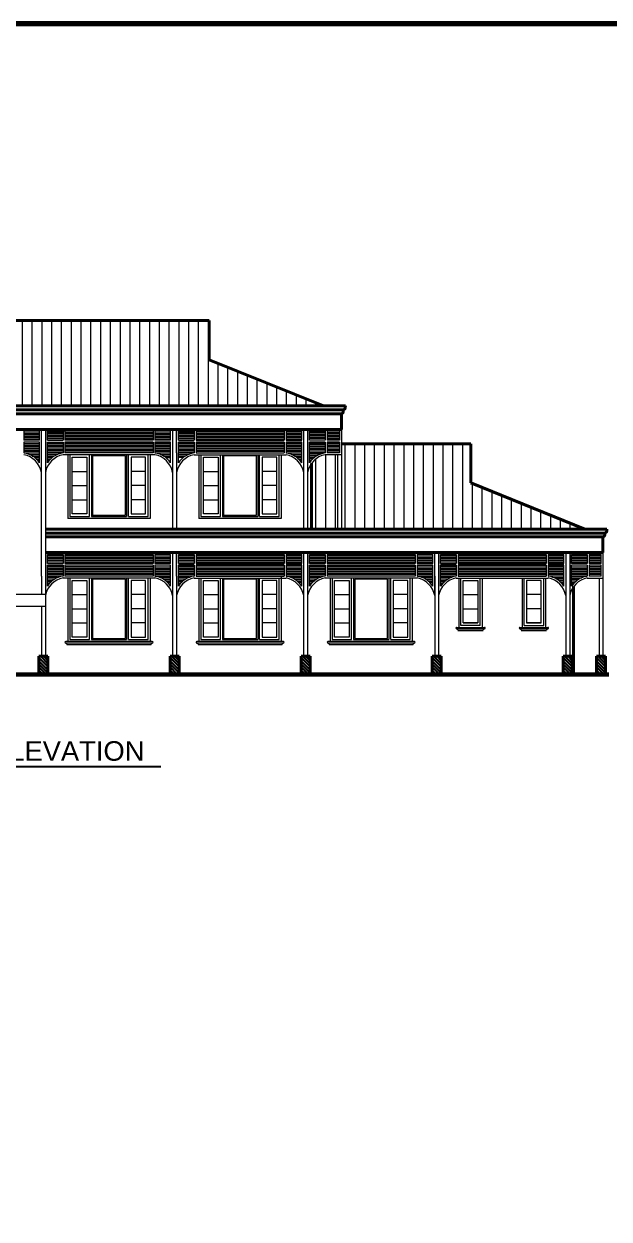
# Model space of a CAD drawing. Header units: inches. Extents: x 1367 to 15762, y 1989 to 8927.
# Drawn here: x 7857.68 to 7872.64, y 2019.75 to 2050.31 of the extents above; entities that cross this region are included whole.
import ezdxf

# ---------------------------------------------------------------- set-up
doc = ezdxf.new("R2010")
doc.units = ezdxf.units.IN
doc.header["$MEASUREMENT"] = 0
for name, color, linetype, lineweight in [('EXIST.', 21, 'Continuous', 20), ('FORM', 2, 'Continuous', 70), ('hatch', 8, 'Continuous', 5), ('proj', 31, 'Continuous', 15), ('text', 6, 'Continuous', 25), ('wall', 1, 'Continuous', 40), ('win', 60, 'Continuous', 9)]:
    doc.layers.add(name, color=color, linetype=linetype, lineweight=lineweight)
doc.styles.get("Standard").update_dxf_attribs({"font": 'arial.ttf', "height": 0.36})

msp = doc.modelspace()

# ---------------------------------------------------------------- hatches: boundary and pattern name
at = {"layer": 'hatch'}
h = msp.add_hatch(dxfattribs=at)
h.set_pattern_fill('ANSI31', color=256, scale=2, angle=45, style=0)
h.set_pattern_definition([(90, (8000.89374, 1923.66628), (-0.25, 6e-17), [])])
h.paths.add_polyline_path([(7865.333, 2040.54), (7862.418, 2041.72), (7862.418, 2042.72), (7850.441, 2042.72), (7850.441, 2041.72), (7847.526, 2040.54)])
h.paths.add_polyline_path([(7843.759, 2039.57), (7843.759, 2038.57), (7840.843, 2037.39), (7847.062, 2037.39), (7847.062, 2039.57)])
h.paths.add_polyline_path([(7872.015, 2037.39), (7869.1, 2038.57), (7869.1, 2039.57), (7865.797, 2039.57), (7865.797, 2039.29), (7865.797, 2037.39)])
h.paths.add_polyline_path([(7865.697, 2039.29), (7865.379, 2039.29, 0.188543), (7865.029, 2039.069), (7865.029, 2037.39), (7865.697, 2037.39)])
h.paths.add_polyline_path([(7847.829, 2039.069, 0.188543), (7847.479, 2039.29), (7847.162, 2039.29), (7847.162, 2037.39), (7847.829, 2037.39)])
at = {"layer": 'proj'}
h = msp.add_hatch(dxfattribs=at)
h.set_pattern_fill('ANSI32', color=256, scale=0.15, style=0)
h.set_pattern_definition([(135, (7835.576606, 1992.325075), (0.039774756, 0.039774756), []), (135, (7835.55009, 1992.325075), (0.039774756, 0.039774756), [])])
h.paths.add_polyline_path([(7858.294, 2033.69), (7858.064, 2033.69), (7858.064, 2034.14), (7858.294, 2034.14)])
h = msp.add_hatch(dxfattribs=at)
h.set_pattern_fill('ANSI32', color=256, scale=0.15, style=0)
h.set_pattern_definition([(135, (7838.926606, 1992.325075), (0.039774756, 0.039774756), []), (135, (7838.90009, 1992.325075), (0.039774756, 0.039774756), [])])
h.paths.add_polyline_path([(7861.644, 2033.69), (7861.414, 2033.69), (7861.414, 2034.14), (7861.644, 2034.14)])
h = msp.add_hatch(dxfattribs=at)
h.set_pattern_fill('ANSI32', color=256, scale=0.15, style=0)
h.set_pattern_definition([(135, (7842.276606, 1992.325075), (0.039774756, 0.039774756), []), (135, (7842.25009, 1992.325075), (0.039774756, 0.039774756), [])])
h.paths.add_polyline_path([(7864.994, 2033.69), (7864.764, 2033.69), (7864.764, 2034.14), (7864.994, 2034.14)])
h = msp.add_hatch(dxfattribs=at)
h.set_pattern_fill('ANSI32', color=256, scale=0.15, style=0)
h.set_pattern_definition([(135, (7845.626606, 1992.325075), (0.039774756, 0.039774756), []), (135, (7845.60009, 1992.325075), (0.039774756, 0.039774756), [])])
h.paths.add_polyline_path([(7868.344, 2033.69), (7868.114, 2033.69), (7868.114, 2034.14), (7868.344, 2034.14)])
h = msp.add_hatch(dxfattribs=at)
h.set_pattern_fill('ANSI32', color=256, scale=0.15, style=0)
h.set_pattern_definition([(135, (7848.976606, 1992.325075), (0.039774756, 0.039774756), []), (135, (7848.95009, 1992.325075), (0.039774756, 0.039774756), [])])
h.paths.add_polyline_path([(7871.694, 2033.69), (7871.464, 2033.69), (7871.464, 2034.14), (7871.694, 2034.14)])
h = msp.add_hatch(dxfattribs=at)
h.set_pattern_fill('ANSI32', color=256, scale=0.15, style=0)
h.set_pattern_definition([(135, (7849.826606, 1992.325075), (0.039774756, 0.039774756), []), (135, (7849.80009, 1992.325075), (0.039774756, 0.039774756), [])])
h.paths.add_polyline_path([(7872.544, 2033.69), (7872.314, 2033.69), (7872.314, 2034.14), (7872.544, 2034.14)])
at = {"layer": 'wall'}
msp.add_hatch(color=256, dxfattribs=at).paths.add_polyline_path([(7856.429, 2033.69), (7872.629, 2033.69), (7872.629, 2033.66), (7856.429, 2033.66)])

# ---------------------------------------------------------------- linework, layer by layer
at = {"layer": 'EXIST.'}
for p, q in [((7857.679, 2039.89), (7857.679, 2039.665)), ((7858.079, 2039.89), (7857.679, 2039.89)), ((7858.079, 2039.665), (7858.079, 2039.89)), ((7858.129, 2036.19), (7858.129, 2039.94)), ((7858.229, 2039.94), (7858.229, 2034.14)), ((7858.279, 2039.665), (7858.279, 2039.89)), ((7858.279, 2039.89), (7858.679, 2039.89)), ((7860.979, 2039.89), (7858.329, 2039.89)), ((7858.679, 2039.89), (7858.679, 2039.665)), ((7858.729, 2039.89), (7858.729, 2039.665)), ((7860.979, 2039.89), (7860.979, 2039.665)), ((7861.429, 2039.89), (7861.029, 2039.89)), ((7861.029, 2039.89), (7861.029, 2039.665)), ((7861.429, 2039.665), (7861.429, 2039.89)), ((7861.479, 2039.94), (7861.479, 2037.39)), ((7861.579, 2039.34), (7861.579, 2039.94)), ((7861.629, 2039.89), (7862.029, 2039.89)), ((7861.629, 2039.665), (7861.629, 2039.89)), ((7862.029, 2039.89), (7862.029, 2039.665)), ((7862.079, 2039.89), (7862.079, 2039.665)), ((7862.079, 2039.89), (7864.329, 2039.89)), ((7864.329, 2039.89), (7864.329, 2039.665)), ((7864.379, 2039.89), (7864.779, 2039.89)), ((7864.379, 2039.89), (7864.379, 2039.665)), ((7864.779, 2039.665), (7864.779, 2039.89)), ((7864.829, 2039.94), (7864.829, 2037.39)), ((7864.929, 2039.94), (7864.929, 2037.39)), ((7865.379, 2039.89), (7864.979, 2039.89)), ((7864.979, 2039.665), (7864.979, 2039.89)), ((7865.379, 2039.89), (7865.379, 2039.665)), ((7865.429, 2039.89), (7865.429, 2039.665)), ((7865.747, 2039.89), (7865.429, 2039.89)), ((7865.747, 2039.89), (7865.747, 2039.665)), ((7865.797, 2039.94), (7865.797, 2037.39)), ((7865.797, 2039.94), (7865.797, 2039.29)), ((7858.079, 2039.665), (7857.679, 2039.665)), ((7857.679, 2039.615), (7857.679, 2039.34)), ((7858.079, 2039.615), (7857.679, 2039.615)), ((7858.079, 2039.085), (7858.079, 2039.615)), ((7858.279, 2039.665), (7858.679, 2039.665)), ((7858.279, 2039.085), (7858.279, 2039.615)), ((7858.279, 2039.615), (7858.679, 2039.615)), ((7858.679, 2039.615), (7858.679, 2039.34)), ((7860.979, 2039.665), (7858.729, 2039.665)), ((7858.729, 2039.615), (7858.729, 2039.34)), ((7860.979, 2039.615), (7858.729, 2039.615)), ((7860.979, 2039.615), (7860.979, 2039.34)), ((7861.429, 2039.665), (7861.029, 2039.665)), ((7861.429, 2039.615), (7861.029, 2039.615)), ((7861.429, 2039.615), (7861.029, 2039.615)), ((7861.029, 2039.615), (7861.029, 2039.34)), ((7861.029, 2039.615), (7861.429, 2039.615)), ((7861.429, 2039.085), (7861.429, 2039.615)), ((7861.629, 2039.665), (7862.029, 2039.665)), ((7862.029, 2039.615), (7861.629, 2039.615)), ((7861.629, 2039.085), (7861.629, 2039.615)), ((7861.629, 2039.615), (7862.029, 2039.615)), ((7861.629, 2039.615), (7862.029, 2039.615)), ((7862.029, 2039.615), (7862.029, 2039.34)), ((7862.079, 2039.665), (7864.329, 2039.665)), ((7864.329, 2039.615), (7862.079, 2039.615)), ((7862.079, 2039.615), (7864.329, 2039.615)), ((7862.079, 2039.615), (7864.329, 2039.615)), ((7862.079, 2039.615), (7862.079, 2039.34)), ((7864.329, 2039.615), (7864.329, 2039.34)), ((7864.379, 2039.665), (7864.779, 2039.665)), ((7864.379, 2039.615), (7864.779, 2039.615)), ((7864.379, 2039.615), (7864.779, 2039.615)), ((7864.379, 2039.615), (7864.379, 2039.34)), ((7864.779, 2039.615), (7864.379, 2039.615)), ((7864.779, 2039.085), (7864.779, 2039.615)), ((7865.379, 2039.665), (7864.979, 2039.665)), ((7865.379, 2039.615), (7864.979, 2039.615)), ((7864.979, 2039.085), (7864.979, 2039.615)), ((7865.379, 2039.615), (7865.379, 2039.34)), ((7865.747, 2039.665), (7865.429, 2039.665)), ((7865.429, 2039.615), (7865.429, 2039.34)), ((7865.747, 2039.615), (7865.429, 2039.615)), ((7865.747, 2039.615), (7865.747, 2039.34)), ((7857.684, 2039.34), (7857.679, 2039.34)), ((7861.029, 2039.29), (7858.679, 2039.29)), ((7860.979, 2039.34), (7858.729, 2039.34)), ((7861.034, 2039.34), (7861.029, 2039.34)), ((7861.579, 2039.34), (7861.579, 2037.39)), ((7862.025, 2039.34), (7862.029, 2039.34)), ((7862.029, 2039.29), (7864.379, 2039.29)), ((7862.079, 2039.34), (7864.329, 2039.34)), ((7864.379, 2039.34), (7864.384, 2039.34)), ((7865.379, 2039.34), (7865.375, 2039.34)), ((7865.797, 2039.29), (7865.379, 2039.29)), ((7865.747, 2039.34), (7865.429, 2039.34)), ((7865.697, 2039.29), (7865.697, 2037.39)), ((7858.279, 2036.74), (7858.679, 2036.74)), ((7858.279, 2036.515), (7858.279, 2036.74)), ((7858.279, 2036.515), (7858.679, 2036.515)), ((7858.679, 2036.74), (7858.679, 2036.515)), ((7858.729, 2036.74), (7858.729, 2036.515)), ((7860.979, 2036.74), (7858.729, 2036.74)), ((7860.979, 2036.515), (7858.729, 2036.515)), ((7860.979, 2036.74), (7860.979, 2036.515)), ((7861.029, 2036.74), (7861.029, 2036.515)), ((7861.429, 2036.74), (7861.029, 2036.74)), ((7861.429, 2036.515), (7861.029, 2036.515)), ((7861.429, 2036.515), (7861.429, 2036.74)), ((7861.479, 2036.79), (7861.479, 2034.14)), ((7861.579, 2036.19), (7861.579, 2036.79)), ((7861.629, 2036.515), (7861.629, 2036.74)), ((7861.629, 2036.74), (7862.029, 2036.74)), ((7861.629, 2036.515), (7862.029, 2036.515)), ((7862.029, 2036.74), (7862.029, 2036.515)), ((7862.079, 2036.74), (7864.329, 2036.74)), ((7862.079, 2036.74), (7862.079, 2036.515)), ((7862.079, 2036.515), (7864.329, 2036.515)), ((7864.329, 2036.74), (7864.329, 2036.515)), ((7864.379, 2036.74), (7864.379, 2036.515)), ((7864.379, 2036.74), (7864.779, 2036.74)), ((7864.379, 2036.515), (7864.779, 2036.515)), ((7864.779, 2036.515), (7864.779, 2036.74)), ((7864.829, 2036.79), (7864.829, 2034.14)), ((7864.929, 2036.79), (7864.929, 2034.14)), ((7865.379, 2036.74), (7864.979, 2036.74)), ((7864.979, 2036.515), (7864.979, 2036.74)), ((7865.379, 2036.515), (7864.979, 2036.515)), ((7865.379, 2036.74), (7865.379, 2036.515)), ((7867.679, 2036.74), (7865.429, 2036.74)), ((7865.429, 2036.74), (7865.429, 2036.515)), ((7867.679, 2036.515), (7865.429, 2036.515)), ((7867.679, 2036.74), (7867.679, 2036.515)), ((7867.729, 2036.74), (7867.729, 2036.515)), ((7868.129, 2036.74), (7867.729, 2036.74)), ((7868.129, 2036.515), (7867.729, 2036.515)), ((7868.129, 2036.515), (7868.129, 2036.74)), ((7868.179, 2035.69), (7868.179, 2036.79)), ((7868.279, 2036.79), (7868.279, 2034.14)), ((7868.329, 2036.515), (7868.329, 2036.74)), ((7868.329, 2036.74), (7868.729, 2036.74)), ((7868.329, 2036.515), (7868.729, 2036.515)), ((7868.729, 2036.74), (7868.729, 2036.515)), ((7868.779, 2036.74), (7871.029, 2036.74)), ((7868.779, 2036.74), (7868.779, 2036.515)), ((7868.779, 2036.515), (7871.029, 2036.515)), ((7871.029, 2036.74), (7871.029, 2036.515)), ((7871.079, 2036.74), (7871.079, 2036.515)), ((7871.079, 2036.74), (7871.479, 2036.74)), ((7871.079, 2036.515), (7871.479, 2036.515)), ((7871.479, 2036.515), (7871.479, 2036.74)), ((7871.529, 2036.79), (7871.529, 2034.14)), ((7871.629, 2036.79), (7871.629, 2034.14)), ((7871.679, 2036.515), (7871.679, 2036.74)), ((7872.079, 2036.74), (7871.679, 2036.74)), ((7872.079, 2036.515), (7871.679, 2036.515)), ((7872.079, 2036.74), (7872.079, 2036.515)), ((7872.429, 2036.74), (7872.129, 2036.74)), ((7872.129, 2036.74), (7872.129, 2036.515)), ((7872.429, 2036.515), (7872.129, 2036.515)), ((7872.429, 2036.515), (7872.429, 2036.74)), ((7872.479, 2036.79), (7872.479, 2034.14)), ((7858.129, 2036.19), (7858.129, 2035.715)), ((7858.279, 2036.465), (7858.679, 2036.465)), ((7858.279, 2035.935), (7858.279, 2036.465)), ((7858.679, 2036.465), (7858.679, 2036.19)), ((7858.729, 2036.465), (7858.729, 2036.19)), ((7860.979, 2036.465), (7858.729, 2036.465)), ((7860.979, 2036.19), (7858.729, 2036.19)), ((7860.979, 2036.465), (7860.979, 2036.19)), ((7861.029, 2036.465), (7861.029, 2036.19)), ((7861.429, 2036.465), (7861.029, 2036.465)), ((7861.034, 2036.19), (7861.029, 2036.19)), ((7861.429, 2035.935), (7861.429, 2036.465)), ((7861.579, 2036.19), (7861.579, 2034.14)), ((7861.629, 2036.465), (7862.029, 2036.465)), ((7861.629, 2036.465), (7862.029, 2036.465)), ((7861.629, 2035.935), (7861.629, 2036.465)), ((7862.029, 2036.465), (7861.629, 2036.465)), ((7862.025, 2036.19), (7862.029, 2036.19)), ((7862.029, 2036.465), (7862.029, 2036.19)), ((7862.079, 2036.465), (7862.079, 2036.19)), ((7862.079, 2036.465), (7864.329, 2036.465)), ((7862.079, 2036.465), (7864.329, 2036.465)), ((7864.329, 2036.465), (7862.079, 2036.465)), ((7862.079, 2036.19), (7864.329, 2036.19)), ((7864.329, 2036.465), (7864.329, 2036.19)), ((7864.779, 2036.465), (7864.379, 2036.465)), ((7864.379, 2036.465), (7864.379, 2036.19)), ((7864.379, 2036.465), (7864.779, 2036.465)), ((7864.379, 2036.465), (7864.779, 2036.465)), ((7864.379, 2036.19), (7864.384, 2036.19)), ((7864.779, 2035.935), (7864.779, 2036.465)), ((7865.379, 2036.465), (7864.979, 2036.465)), ((7865.379, 2036.465), (7864.979, 2036.465)), ((7864.979, 2036.465), (7865.379, 2036.465)), ((7864.979, 2035.935), (7864.979, 2036.465)), ((7865.379, 2036.19), (7865.375, 2036.19)), ((7865.379, 2036.465), (7865.379, 2036.19)), ((7865.429, 2036.465), (7867.679, 2036.465)), ((7865.429, 2036.465), (7865.429, 2036.19)), ((7867.679, 2036.465), (7865.429, 2036.465)), ((7867.679, 2036.465), (7865.429, 2036.465)), ((7867.679, 2036.19), (7865.429, 2036.19)), ((7867.679, 2036.465), (7867.679, 2036.19)), ((7867.729, 2036.465), (7868.129, 2036.465)), ((7867.729, 2036.465), (7867.729, 2036.19)), ((7868.129, 2036.465), (7867.729, 2036.465)), ((7868.129, 2036.465), (7867.729, 2036.465)), ((7868.129, 2035.935), (7868.129, 2036.465)), ((7868.179, 2036.19), (7868.179, 2034.14)), ((7868.329, 2036.465), (7868.729, 2036.465)), ((7868.329, 2036.465), (7868.729, 2036.465)), ((7868.329, 2035.935), (7868.329, 2036.465)), ((7868.729, 2036.465), (7868.329, 2036.465)), ((7868.725, 2036.19), (7868.729, 2036.19)), ((7868.729, 2036.465), (7868.729, 2036.19)), ((7868.779, 2036.465), (7868.779, 2036.19)), ((7868.779, 2036.465), (7871.029, 2036.465)), ((7868.779, 2036.465), (7871.029, 2036.465)), ((7871.029, 2036.465), (7868.779, 2036.465)), ((7868.779, 2036.19), (7871.029, 2036.19)), ((7871.029, 2036.465), (7871.029, 2036.19)), ((7871.479, 2036.465), (7871.079, 2036.465)), ((7871.079, 2036.465), (7871.079, 2036.19)), ((7871.079, 2036.465), (7871.479, 2036.465)), ((7871.079, 2036.465), (7871.479, 2036.465)), ((7871.079, 2036.19), (7871.084, 2036.19)), ((7871.479, 2035.935), (7871.479, 2036.465)), ((7871.679, 2035.935), (7871.679, 2036.465)), ((7872.079, 2036.465), (7871.679, 2036.465)), ((7872.079, 2036.19), (7872.075, 2036.19)), ((7872.079, 2036.465), (7872.079, 2036.19)), ((7872.429, 2036.465), (7872.129, 2036.465)), ((7872.129, 2036.465), (7872.129, 2036.19)), ((7872.429, 2036.19), (7872.129, 2036.19)), ((7872.429, 2036.19), (7872.429, 2036.465)), ((7861.029, 2036.14), (7858.679, 2036.14)), ((7862.029, 2036.14), (7864.379, 2036.14)), ((7867.729, 2036.14), (7865.379, 2036.14)), ((7868.729, 2036.14), (7871.079, 2036.14)), ((7872.079, 2036.14), (7872.479, 2036.14)), ((7872.379, 2036.14), (7872.379, 2034.14)), ((7858.229, 2035.715), (7854.629, 2035.715)), ((7858.229, 2035.415), (7854.629, 2035.415)), ((7858.129, 2035.415), (7858.129, 2034.14)), ((7868.738, 2034.877), (7869.451, 2034.877)), ((7868.738, 2034.84), (7869.451, 2034.84)), ((7868.769, 2034.802), (7869.419, 2034.802)), ((7870.358, 2034.877), (7871.071, 2034.877)), ((7870.358, 2034.84), (7871.071, 2034.84)), ((7870.389, 2034.802), (7871.039, 2034.802)), ((7860.961, 2034.515), (7858.748, 2034.515)), ((7860.961, 2034.478), (7858.748, 2034.478)), ((7858.779, 2034.44), (7860.929, 2034.44)), ((7864.311, 2034.515), (7862.098, 2034.515)), ((7864.311, 2034.478), (7862.098, 2034.478)), ((7862.129, 2034.44), (7864.279, 2034.44)), ((7867.661, 2034.515), (7865.448, 2034.515)), ((7867.661, 2034.478), (7865.448, 2034.478)), ((7865.479, 2034.44), (7867.629, 2034.44))]:
    msp.add_line(p, q, dxfattribs=at)
for centre, radius, start, end in [((7857.571, 2038.732), 0.569, 10.985, 79.015), ((7857.571, 2038.732), 0.619, 34.759, 79.4694), ((7858.788, 2038.732), 0.569, 100.985, 169.015), ((7858.788, 2038.732), 0.619, 100.5306, 145.241), ((7860.921, 2038.732), 0.569, 10.985, 79.015), ((7860.921, 2038.732), 0.619, 34.759, 79.4694), ((7862.138, 2038.732), 0.569, 100.985, 169.015), ((7862.138, 2038.732), 0.619, 100.5306, 145.241), ((7864.271, 2038.732), 0.569, 10.985, 79.015), ((7864.271, 2038.732), 0.619, 34.759, 79.4694), ((7865.488, 2038.732), 0.569, 100.985, 169.015), ((7865.488, 2038.732), 0.619, 100.5306, 145.241), ((7858.788, 2035.582), 0.619, 100.5306, 145.241), ((7860.921, 2035.582), 0.619, 34.759, 79.4694), ((7862.138, 2035.582), 0.619, 100.5306, 145.241), ((7864.271, 2035.582), 0.619, 34.759, 79.4694), ((7865.488, 2035.582), 0.619, 100.5306, 145.241), ((7867.621, 2035.582), 0.619, 34.759, 79.4694), ((7868.838, 2035.582), 0.619, 100.5306, 145.241), ((7870.971, 2035.582), 0.619, 34.759, 79.4694), ((7872.188, 2035.582), 0.619, 100.5306, 145.241), ((7858.788, 2035.582), 0.569, 100.985, 169.015), ((7860.921, 2035.582), 0.569, 10.985, 79.015), ((7862.138, 2035.582), 0.569, 100.985, 169.015), ((7864.271, 2035.582), 0.569, 10.985, 79.015), ((7865.488, 2035.582), 0.569, 100.985, 169.015), ((7867.621, 2035.582), 0.569, 10.985, 79.015), ((7868.838, 2035.582), 0.569, 100.985, 169.015), ((7870.971, 2035.582), 0.569, 10.985, 79.015), ((7872.188, 2035.582), 0.569, 100.985, 169.015), ((7868.738, 2034.859), 0.0188, 90, 270), ((7868.732, 2034.803), 0.0373, 358.9907, 80.6204), ((7869.457, 2034.803), 0.0373, 99.3796, 181.0093), ((7869.451, 2034.859), 0.0188, 270, 90), ((7870.358, 2034.859), 0.0188, 90, 270), ((7870.352, 2034.803), 0.0373, 358.9907, 80.6204), ((7871.077, 2034.803), 0.0373, 99.3796, 181.0093), ((7871.071, 2034.859), 0.0188, 270, 90), ((7858.748, 2034.496), 0.0188, 90, 270), ((7858.742, 2034.441), 0.0373, 358.9907, 80.6204), ((7860.967, 2034.441), 0.0373, 99.3796, 181.0093), ((7860.961, 2034.496), 0.0188, 270, 90), ((7862.098, 2034.496), 0.0188, 90, 270), ((7862.092, 2034.441), 0.0373, 358.9907, 80.6204), ((7864.317, 2034.441), 0.0373, 99.3796, 181.0093), ((7864.311, 2034.496), 0.0188, 270, 90), ((7865.448, 2034.496), 0.0188, 90, 270), ((7865.442, 2034.441), 0.0373, 358.9907, 80.6204), ((7867.667, 2034.441), 0.0373, 99.3796, 181.0093), ((7867.661, 2034.496), 0.0188, 270, 90)]:
    msp.add_arc(centre, radius, start, end, dxfattribs=at)
at = {"layer": 'FORM'}
msp.add_lwpolyline([(7797.224, 2050.306), (7797.224, 1988.685), (7890.768, 1988.685), (7890.768, 2050.306)], close=True, dxfattribs=at)
at = {"layer": 'hatch'}
for p, q in [((7857.679, 2039.853), (7858.079, 2039.853)), ((7858.679, 2039.853), (7858.279, 2039.853)), ((7860.979, 2039.853), (7858.729, 2039.853)), ((7861.029, 2039.853), (7861.429, 2039.853)), ((7862.029, 2039.853), (7861.629, 2039.853)), ((7862.079, 2039.853), (7864.329, 2039.853)), ((7864.379, 2039.853), (7864.779, 2039.853)), ((7865.379, 2039.857), (7864.979, 2039.857)), ((7865.747, 2039.853), (7865.429, 2039.853)), ((7857.679, 2039.815), (7858.079, 2039.815)), ((7857.679, 2039.776), (7858.079, 2039.776)), ((7857.679, 2039.737), (7858.079, 2039.737)), ((7857.679, 2039.699), (7858.079, 2039.699)), ((7857.679, 2039.576), (7858.079, 2039.576)), ((7858.679, 2039.815), (7858.279, 2039.815)), ((7858.679, 2039.776), (7858.279, 2039.776)), ((7858.679, 2039.737), (7858.279, 2039.737)), ((7858.679, 2039.699), (7858.279, 2039.699)), ((7858.679, 2039.576), (7858.279, 2039.576)), ((7860.979, 2039.815), (7858.729, 2039.815)), ((7860.979, 2039.776), (7858.729, 2039.776)), ((7860.979, 2039.737), (7858.729, 2039.737)), ((7860.979, 2039.699), (7858.729, 2039.699)), ((7860.979, 2039.576), (7858.729, 2039.576)), ((7861.029, 2039.815), (7861.429, 2039.815)), ((7861.029, 2039.776), (7861.429, 2039.776)), ((7861.029, 2039.737), (7861.429, 2039.737)), ((7861.029, 2039.699), (7861.429, 2039.699)), ((7861.029, 2039.576), (7861.429, 2039.576)), ((7862.029, 2039.815), (7861.629, 2039.815)), ((7862.029, 2039.776), (7861.629, 2039.776)), ((7862.029, 2039.737), (7861.629, 2039.737)), ((7862.029, 2039.699), (7861.629, 2039.699)), ((7862.029, 2039.576), (7861.629, 2039.576)), ((7862.079, 2039.815), (7864.329, 2039.815)), ((7862.079, 2039.776), (7864.329, 2039.776)), ((7862.079, 2039.737), (7864.329, 2039.737)), ((7862.079, 2039.699), (7864.329, 2039.699)), ((7862.079, 2039.576), (7864.329, 2039.576)), ((7864.379, 2039.815), (7864.779, 2039.815)), ((7864.379, 2039.776), (7864.779, 2039.776)), ((7864.379, 2039.737), (7864.779, 2039.737)), ((7864.379, 2039.699), (7864.779, 2039.699)), ((7864.379, 2039.576), (7864.779, 2039.576)), ((7865.379, 2039.819), (7864.979, 2039.819)), ((7865.379, 2039.78), (7864.979, 2039.78)), ((7865.379, 2039.741), (7864.979, 2039.741)), ((7865.379, 2039.703), (7864.979, 2039.703)), ((7865.379, 2039.58), (7864.979, 2039.58)), ((7865.379, 2039.541), (7864.979, 2039.541)), ((7865.747, 2039.815), (7865.429, 2039.815)), ((7865.747, 2039.776), (7865.429, 2039.776)), ((7865.747, 2039.737), (7865.429, 2039.737)), ((7865.747, 2039.699), (7865.429, 2039.699)), ((7865.747, 2039.576), (7865.429, 2039.576)), ((7857.679, 2039.537), (7858.079, 2039.537)), ((7857.679, 2039.498), (7858.079, 2039.498)), ((7857.679, 2039.458), (7858.079, 2039.458)), ((7857.679, 2039.418), (7858.079, 2039.418)), ((7857.679, 2039.379), (7858.079, 2039.379)), ((7857.686, 2039.34), (7858.079, 2039.34)), ((7857.816, 2039.3), (7858.079, 2039.3)), ((7857.894, 2039.259), (7858.079, 2039.259)), ((7858.679, 2039.537), (7858.279, 2039.537)), ((7858.679, 2039.498), (7858.279, 2039.498)), ((7858.679, 2039.458), (7858.279, 2039.458)), ((7858.679, 2039.418), (7858.279, 2039.418)), ((7858.679, 2039.379), (7858.279, 2039.379)), ((7858.673, 2039.34), (7858.279, 2039.34)), ((7858.542, 2039.3), (7858.279, 2039.3)), ((7858.464, 2039.259), (7858.279, 2039.259)), ((7860.979, 2039.537), (7858.729, 2039.537)), ((7860.979, 2039.498), (7858.729, 2039.498)), ((7860.979, 2039.458), (7858.729, 2039.458)), ((7860.979, 2039.418), (7858.729, 2039.418)), ((7860.979, 2039.379), (7858.729, 2039.379)), ((7861.029, 2039.537), (7861.429, 2039.537)), ((7861.029, 2039.498), (7861.429, 2039.498)), ((7861.029, 2039.458), (7861.429, 2039.458)), ((7861.029, 2039.418), (7861.429, 2039.418)), ((7861.029, 2039.379), (7861.429, 2039.379)), ((7861.029, 2039.34), (7861.429, 2039.34)), ((7861.166, 2039.3), (7861.429, 2039.3)), ((7861.244, 2039.259), (7861.429, 2039.259)), ((7862.029, 2039.537), (7861.629, 2039.537)), ((7862.029, 2039.498), (7861.629, 2039.498)), ((7862.029, 2039.458), (7861.629, 2039.458)), ((7862.029, 2039.418), (7861.629, 2039.418)), ((7862.029, 2039.379), (7861.629, 2039.379)), ((7862.023, 2039.34), (7861.629, 2039.34)), ((7861.892, 2039.3), (7861.629, 2039.3)), ((7861.814, 2039.259), (7861.629, 2039.259)), ((7862.079, 2039.537), (7864.329, 2039.537)), ((7862.079, 2039.498), (7864.329, 2039.498)), ((7862.079, 2039.458), (7864.329, 2039.458)), ((7862.079, 2039.418), (7864.329, 2039.418)), ((7862.079, 2039.379), (7864.329, 2039.379)), ((7864.379, 2039.537), (7864.779, 2039.537)), ((7864.379, 2039.498), (7864.779, 2039.498)), ((7864.379, 2039.458), (7864.779, 2039.458)), ((7864.379, 2039.418), (7864.779, 2039.418)), ((7864.379, 2039.379), (7864.779, 2039.379)), ((7864.386, 2039.34), (7864.779, 2039.34)), ((7864.516, 2039.3), (7864.779, 2039.3)), ((7864.594, 2039.259), (7864.779, 2039.259)), ((7865.379, 2039.502), (7864.979, 2039.502)), ((7865.379, 2039.462), (7864.979, 2039.462)), ((7865.379, 2039.422), (7864.979, 2039.422)), ((7865.379, 2039.383), (7864.979, 2039.383)), ((7865.379, 2039.344), (7864.979, 2039.344)), ((7865.252, 2039.304), (7864.979, 2039.304)), ((7865.171, 2039.263), (7864.979, 2039.263)), ((7865.747, 2039.537), (7865.429, 2039.537)), ((7865.747, 2039.498), (7865.429, 2039.498)), ((7865.747, 2039.458), (7865.429, 2039.458)), ((7865.747, 2039.418), (7865.429, 2039.418)), ((7865.747, 2039.379), (7865.429, 2039.379)), ((7857.951, 2039.22), (7858.079, 2039.22)), ((7857.996, 2039.181), (7858.079, 2039.181)), ((7858.034, 2039.142), (7858.079, 2039.142)), ((7858.408, 2039.22), (7858.279, 2039.22)), ((7858.363, 2039.181), (7858.279, 2039.181)), ((7858.325, 2039.142), (7858.279, 2039.142)), ((7861.301, 2039.22), (7861.429, 2039.22)), ((7861.758, 2039.22), (7861.629, 2039.22)), ((7864.651, 2039.22), (7864.779, 2039.22)), ((7864.696, 2039.181), (7864.779, 2039.181)), ((7864.734, 2039.142), (7864.779, 2039.142)), ((7865.113, 2039.224), (7864.979, 2039.224)), ((7865.067, 2039.185), (7864.979, 2039.185)), ((7865.029, 2039.146), (7864.979, 2039.146)), ((7858.917, 2038.865), (7859.291, 2038.865)), ((7860.791, 2038.865), (7860.417, 2038.865)), ((7862.267, 2038.865), (7862.641, 2038.865)), ((7864.141, 2038.865), (7863.767, 2038.865)), ((7858.917, 2038.503), (7859.291, 2038.503)), ((7860.791, 2038.503), (7860.417, 2038.503)), ((7862.267, 2038.503), (7862.641, 2038.503)), ((7864.141, 2038.503), (7863.767, 2038.503)), ((7858.917, 2038.14), (7859.291, 2038.14)), ((7860.791, 2038.14), (7860.417, 2038.14)), ((7862.267, 2038.14), (7862.641, 2038.14)), ((7864.141, 2038.14), (7863.767, 2038.14)), ((7858.679, 2036.703), (7858.279, 2036.703)), ((7858.679, 2036.665), (7858.279, 2036.665)), ((7858.679, 2036.626), (7858.279, 2036.626)), ((7858.679, 2036.587), (7858.279, 2036.587)), ((7858.679, 2036.549), (7858.279, 2036.549)), ((7860.979, 2036.703), (7858.729, 2036.703)), ((7860.979, 2036.665), (7858.729, 2036.665)), ((7860.979, 2036.626), (7858.729, 2036.626)), ((7860.979, 2036.587), (7858.729, 2036.587)), ((7860.979, 2036.549), (7858.729, 2036.549)), ((7861.029, 2036.703), (7861.429, 2036.703)), ((7861.029, 2036.665), (7861.429, 2036.665)), ((7861.029, 2036.626), (7861.429, 2036.626)), ((7861.029, 2036.587), (7861.429, 2036.587)), ((7861.029, 2036.549), (7861.429, 2036.549)), ((7862.029, 2036.703), (7861.629, 2036.703)), ((7862.029, 2036.665), (7861.629, 2036.665)), ((7862.029, 2036.626), (7861.629, 2036.626)), ((7862.029, 2036.587), (7861.629, 2036.587)), ((7862.029, 2036.549), (7861.629, 2036.549)), ((7862.079, 2036.703), (7864.329, 2036.703)), ((7862.079, 2036.665), (7864.329, 2036.665)), ((7862.079, 2036.626), (7864.329, 2036.626)), ((7862.079, 2036.587), (7864.329, 2036.587)), ((7862.079, 2036.549), (7864.329, 2036.549)), ((7864.379, 2036.703), (7864.779, 2036.703)), ((7864.379, 2036.665), (7864.779, 2036.665)), ((7864.379, 2036.626), (7864.779, 2036.626)), ((7864.379, 2036.587), (7864.779, 2036.587)), ((7864.379, 2036.549), (7864.779, 2036.549)), ((7865.379, 2036.703), (7864.979, 2036.703)), ((7865.379, 2036.665), (7864.979, 2036.665)), ((7865.379, 2036.626), (7864.979, 2036.626)), ((7865.379, 2036.587), (7864.979, 2036.587)), ((7865.379, 2036.549), (7864.979, 2036.549)), ((7867.679, 2036.703), (7865.429, 2036.703)), ((7867.679, 2036.665), (7865.429, 2036.665)), ((7867.679, 2036.626), (7865.429, 2036.626)), ((7867.679, 2036.587), (7865.429, 2036.587)), ((7867.679, 2036.549), (7865.429, 2036.549)), ((7867.729, 2036.703), (7868.129, 2036.703)), ((7867.729, 2036.665), (7868.129, 2036.665)), ((7867.729, 2036.626), (7868.129, 2036.626)), ((7867.729, 2036.587), (7868.129, 2036.587)), ((7867.729, 2036.549), (7868.129, 2036.549)), ((7868.729, 2036.703), (7868.329, 2036.703)), ((7868.729, 2036.665), (7868.329, 2036.665)), ((7868.729, 2036.626), (7868.329, 2036.626)), ((7868.729, 2036.587), (7868.329, 2036.587)), ((7868.729, 2036.549), (7868.329, 2036.549)), ((7868.779, 2036.703), (7871.029, 2036.703)), ((7868.779, 2036.665), (7871.029, 2036.665)), ((7868.779, 2036.626), (7871.029, 2036.626)), ((7868.779, 2036.587), (7871.029, 2036.587)), ((7868.779, 2036.549), (7871.029, 2036.549)), ((7871.079, 2036.703), (7871.479, 2036.703)), ((7871.079, 2036.665), (7871.479, 2036.665)), ((7871.079, 2036.626), (7871.479, 2036.626)), ((7871.079, 2036.587), (7871.479, 2036.587)), ((7871.079, 2036.549), (7871.479, 2036.549)), ((7872.079, 2036.703), (7871.679, 2036.703)), ((7872.079, 2036.665), (7871.679, 2036.665)), ((7872.079, 2036.626), (7871.679, 2036.626)), ((7872.079, 2036.587), (7871.679, 2036.587)), ((7872.079, 2036.549), (7871.679, 2036.549)), ((7872.429, 2036.703), (7872.129, 2036.703)), ((7872.429, 2036.665), (7872.129, 2036.665)), ((7872.429, 2036.626), (7872.129, 2036.626)), ((7872.429, 2036.587), (7872.129, 2036.587)), ((7872.429, 2036.549), (7872.129, 2036.549)), ((7858.679, 2036.426), (7858.279, 2036.426)), ((7858.679, 2036.387), (7858.279, 2036.387)), ((7858.679, 2036.348), (7858.279, 2036.348)), ((7858.679, 2036.308), (7858.279, 2036.308)), ((7858.679, 2036.268), (7858.279, 2036.268)), ((7858.679, 2036.229), (7858.279, 2036.229)), ((7858.679, 2036.19), (7858.279, 2036.19)), ((7860.979, 2036.426), (7858.729, 2036.426)), ((7860.979, 2036.387), (7858.729, 2036.387)), ((7860.979, 2036.348), (7858.729, 2036.348)), ((7860.979, 2036.308), (7858.729, 2036.308)), ((7860.979, 2036.268), (7858.729, 2036.268)), ((7860.979, 2036.229), (7858.729, 2036.229)), ((7861.029, 2036.426), (7861.429, 2036.426)), ((7861.029, 2036.387), (7861.429, 2036.387)), ((7861.029, 2036.348), (7861.429, 2036.348)), ((7861.029, 2036.308), (7861.429, 2036.308)), ((7861.029, 2036.268), (7861.429, 2036.268)), ((7861.029, 2036.229), (7861.429, 2036.229)), ((7861.029, 2036.19), (7861.429, 2036.19)), ((7862.029, 2036.426), (7861.629, 2036.426)), ((7862.029, 2036.387), (7861.629, 2036.387)), ((7862.029, 2036.348), (7861.629, 2036.348)), ((7862.029, 2036.308), (7861.629, 2036.308)), ((7862.029, 2036.268), (7861.629, 2036.268)), ((7862.029, 2036.229), (7861.629, 2036.229)), ((7862.023, 2036.19), (7861.629, 2036.19)), ((7862.079, 2036.426), (7864.329, 2036.426)), ((7862.079, 2036.387), (7864.329, 2036.387)), ((7862.079, 2036.348), (7864.329, 2036.348)), ((7862.079, 2036.308), (7864.329, 2036.308)), ((7862.079, 2036.268), (7864.329, 2036.268)), ((7862.079, 2036.229), (7864.329, 2036.229)), ((7864.379, 2036.426), (7864.779, 2036.426)), ((7864.379, 2036.387), (7864.779, 2036.387)), ((7864.379, 2036.348), (7864.779, 2036.348)), ((7864.379, 2036.308), (7864.779, 2036.308)), ((7864.379, 2036.268), (7864.779, 2036.268)), ((7864.379, 2036.229), (7864.779, 2036.229)), ((7864.386, 2036.19), (7864.779, 2036.19)), ((7865.379, 2036.426), (7864.979, 2036.426)), ((7865.379, 2036.387), (7864.979, 2036.387)), ((7865.379, 2036.348), (7864.979, 2036.348)), ((7865.379, 2036.308), (7864.979, 2036.308)), ((7865.379, 2036.268), (7864.979, 2036.268)), ((7865.379, 2036.229), (7864.979, 2036.229)), ((7865.373, 2036.19), (7864.979, 2036.19)), ((7867.679, 2036.426), (7865.429, 2036.426)), ((7867.679, 2036.387), (7865.429, 2036.387)), ((7867.679, 2036.348), (7865.429, 2036.348)), ((7867.679, 2036.308), (7865.429, 2036.308)), ((7867.679, 2036.268), (7865.429, 2036.268)), ((7867.679, 2036.229), (7865.429, 2036.229)), ((7867.729, 2036.426), (7868.129, 2036.426)), ((7867.729, 2036.387), (7868.129, 2036.387)), ((7867.729, 2036.348), (7868.129, 2036.348)), ((7867.729, 2036.308), (7868.129, 2036.308)), ((7867.729, 2036.268), (7868.129, 2036.268)), ((7867.729, 2036.229), (7868.129, 2036.229)), ((7867.736, 2036.19), (7868.129, 2036.19)), ((7868.729, 2036.426), (7868.329, 2036.426)), ((7868.729, 2036.387), (7868.329, 2036.387)), ((7868.729, 2036.348), (7868.329, 2036.348)), ((7868.729, 2036.308), (7868.329, 2036.308)), ((7868.729, 2036.268), (7868.329, 2036.268)), ((7868.729, 2036.229), (7868.329, 2036.229)), ((7868.723, 2036.19), (7868.329, 2036.19)), ((7868.779, 2036.426), (7871.029, 2036.426)), ((7868.779, 2036.387), (7871.029, 2036.387)), ((7868.779, 2036.348), (7871.029, 2036.348)), ((7868.779, 2036.308), (7871.029, 2036.308)), ((7868.779, 2036.268), (7871.029, 2036.268)), ((7868.779, 2036.229), (7871.029, 2036.229)), ((7871.479, 2036.426), (7871.079, 2036.426)), ((7871.479, 2036.387), (7871.079, 2036.387)), ((7871.479, 2036.348), (7871.079, 2036.348)), ((7871.479, 2036.308), (7871.079, 2036.308)), ((7871.479, 2036.268), (7871.079, 2036.268)), ((7871.479, 2036.229), (7871.079, 2036.229)), ((7871.479, 2036.189), (7871.091, 2036.189)), ((7871.679, 2036.426), (7872.079, 2036.426)), ((7871.679, 2036.387), (7872.079, 2036.387)), ((7871.679, 2036.348), (7872.079, 2036.348)), ((7871.679, 2036.308), (7872.079, 2036.308)), ((7871.679, 2036.268), (7872.079, 2036.268)), ((7871.679, 2036.229), (7872.079, 2036.229)), ((7871.679, 2036.189), (7872.068, 2036.189)), ((7872.429, 2036.426), (7872.129, 2036.426)), ((7872.429, 2036.387), (7872.129, 2036.387)), ((7872.429, 2036.348), (7872.129, 2036.348)), ((7872.429, 2036.308), (7872.129, 2036.308)), ((7872.429, 2036.268), (7872.129, 2036.268)), ((7872.429, 2036.229), (7872.129, 2036.229)), ((7858.542, 2036.15), (7858.279, 2036.15)), ((7858.464, 2036.109), (7858.279, 2036.109)), ((7858.408, 2036.07), (7858.279, 2036.07)), ((7858.363, 2036.031), (7858.279, 2036.031)), ((7858.325, 2035.992), (7858.279, 2035.992)), ((7861.166, 2036.15), (7861.429, 2036.15)), ((7861.244, 2036.109), (7861.429, 2036.109)), ((7861.301, 2036.07), (7861.429, 2036.07)), ((7861.346, 2036.031), (7861.429, 2036.031)), ((7861.384, 2035.992), (7861.429, 2035.992)), ((7861.892, 2036.15), (7861.629, 2036.15)), ((7861.814, 2036.109), (7861.629, 2036.109)), ((7861.758, 2036.07), (7861.629, 2036.07)), ((7861.713, 2036.031), (7861.629, 2036.031)), ((7861.675, 2035.992), (7861.629, 2035.992)), ((7864.516, 2036.15), (7864.779, 2036.15)), ((7864.594, 2036.109), (7864.779, 2036.109)), ((7864.651, 2036.07), (7864.779, 2036.07)), ((7864.696, 2036.031), (7864.779, 2036.031)), ((7864.734, 2035.992), (7864.779, 2035.992)), ((7865.242, 2036.15), (7864.979, 2036.15)), ((7865.164, 2036.109), (7864.979, 2036.109)), ((7865.108, 2036.07), (7864.979, 2036.07)), ((7865.063, 2036.031), (7864.979, 2036.031)), ((7865.025, 2035.992), (7864.979, 2035.992)), ((7867.866, 2036.15), (7868.129, 2036.15)), ((7867.944, 2036.109), (7868.129, 2036.109)), ((7868.001, 2036.07), (7868.129, 2036.07)), ((7868.046, 2036.031), (7868.129, 2036.031)), ((7868.084, 2035.992), (7868.129, 2035.992)), ((7868.592, 2036.15), (7868.329, 2036.15)), ((7868.514, 2036.109), (7868.329, 2036.109)), ((7868.458, 2036.07), (7868.329, 2036.07)), ((7868.413, 2036.031), (7868.329, 2036.031)), ((7868.375, 2035.992), (7868.329, 2035.992)), ((7871.479, 2036.148), (7871.22, 2036.148)), ((7871.479, 2036.109), (7871.294, 2036.109)), ((7871.479, 2036.069), (7871.352, 2036.069)), ((7871.479, 2036.029), (7871.399, 2036.029)), ((7871.479, 2035.99), (7871.436, 2035.99)), ((7871.679, 2036.148), (7871.939, 2036.148)), ((7871.679, 2036.109), (7871.864, 2036.109)), ((7871.679, 2036.069), (7871.807, 2036.069)), ((7871.679, 2036.029), (7871.76, 2036.029)), ((7871.679, 2035.99), (7871.723, 2035.99)), ((7858.917, 2035.715), (7859.291, 2035.715)), ((7860.791, 2035.715), (7860.417, 2035.715)), ((7862.267, 2035.715), (7862.641, 2035.715)), ((7864.141, 2035.715), (7863.767, 2035.715)), ((7865.617, 2035.715), (7865.991, 2035.715)), ((7867.491, 2035.715), (7867.117, 2035.715)), ((7868.907, 2035.715), (7869.281, 2035.715)), ((7870.901, 2035.715), (7870.527, 2035.715)), ((7858.917, 2035.353), (7859.291, 2035.353)), ((7860.791, 2035.353), (7860.417, 2035.353)), ((7862.267, 2035.353), (7862.641, 2035.353)), ((7864.141, 2035.353), (7863.767, 2035.353)), ((7865.617, 2035.353), (7865.991, 2035.353)), ((7867.491, 2035.353), (7867.117, 2035.353)), ((7868.907, 2035.353), (7869.281, 2035.353)), ((7870.901, 2035.353), (7870.527, 2035.353)), ((7858.917, 2034.99), (7859.291, 2034.99)), ((7860.791, 2034.99), (7860.417, 2034.99)), ((7862.267, 2034.99), (7862.641, 2034.99)), ((7864.141, 2034.99), (7863.767, 2034.99)), ((7865.617, 2034.99), (7865.991, 2034.99)), ((7867.491, 2034.99), (7867.117, 2034.99)), ((7868.907, 2034.99), (7869.281, 2034.99)), ((7870.901, 2034.99), (7870.527, 2034.99))]:
    msp.add_line(p, q, dxfattribs=at)
for points in [[(7860.274, 2039.26), (7859.434, 2039.26), (7859.434, 2037.745), (7860.274, 2037.745)], [(7863.624, 2039.26), (7862.784, 2039.26), (7862.784, 2037.745), (7863.624, 2037.745)], [(7858.917, 2039.227), (7859.291, 2039.227), (7859.291, 2037.778), (7858.917, 2037.778)], [(7860.791, 2039.227), (7860.417, 2039.227), (7860.417, 2037.778), (7860.791, 2037.778)], [(7862.267, 2039.227), (7862.641, 2039.227), (7862.641, 2037.778), (7862.267, 2037.778)], [(7864.141, 2039.227), (7863.767, 2039.227), (7863.767, 2037.778), (7864.141, 2037.778)], [(7858.917, 2036.077), (7859.291, 2036.077), (7859.291, 2034.628), (7858.917, 2034.628)], [(7860.274, 2036.11), (7859.434, 2036.11), (7859.434, 2034.595), (7860.274, 2034.595)], [(7860.791, 2036.077), (7860.417, 2036.077), (7860.417, 2034.628), (7860.791, 2034.628)], [(7862.267, 2036.077), (7862.641, 2036.077), (7862.641, 2034.628), (7862.267, 2034.628)], [(7863.624, 2036.11), (7862.784, 2036.11), (7862.784, 2034.595), (7863.624, 2034.595)], [(7864.141, 2036.077), (7863.767, 2036.077), (7863.767, 2034.628), (7864.141, 2034.628)], [(7865.617, 2036.077), (7865.991, 2036.077), (7865.991, 2034.628), (7865.617, 2034.628)], [(7866.974, 2036.11), (7866.134, 2036.11), (7866.134, 2034.595), (7866.974, 2034.595)], [(7867.491, 2036.077), (7867.117, 2036.077), (7867.117, 2034.628), (7867.491, 2034.628)], [(7868.907, 2036.077), (7869.281, 2036.077), (7869.281, 2034.99), (7868.907, 2034.99)], [(7870.901, 2036.077), (7870.527, 2036.077), (7870.527, 2034.99), (7870.901, 2034.99)]]:
    msp.add_lwpolyline(points, close=True, dxfattribs=at)
at = {"layer": 'proj'}
msp.add_line((7858.675, 2039.34), (7858.679, 2039.34), dxfattribs=at)
at = {"layer": 'text'}
msp.add_line((7852.885, 2031.317), (7861.182, 2031.317), dxfattribs=at)
at = {"layer": 'wall'}
for p, q in [((7862.418, 2042.72), (7850.441, 2042.72)), ((7862.418, 2041.72), (7862.418, 2042.72)), ((7862.418, 2041.72), (7865.333, 2040.54)), ((7865.897, 2040.54), (7846.962, 2040.54)), ((7865.847, 2040.44), (7847.012, 2040.44)), ((7865.797, 2040.34), (7847.062, 2040.34)), ((7865.797, 2039.94), (7865.797, 2040.34)), ((7847.062, 2039.94), (7865.797, 2039.94)), ((7869.1, 2039.57), (7865.797, 2039.57)), ((7869.1, 2038.57), (7869.1, 2039.57)), ((7865.029, 2039.069), (7865.029, 2037.39)), ((7869.1, 2038.57), (7872.015, 2037.39)), ((7872.579, 2037.39), (7858.229, 2037.39)), ((7872.529, 2037.29), (7858.229, 2037.29)), ((7872.479, 2037.19), (7858.229, 2037.19)), ((7872.479, 2036.79), (7872.479, 2037.19)), ((7858.229, 2036.79), (7872.479, 2036.79)), ((7872.479, 2036.79), (7865.029, 2036.79)), ((7871.729, 2035.919), (7871.729, 2033.69)), ((7858.064, 2034.14), (7858.064, 2033.69)), ((7858.294, 2034.14), (7858.064, 2034.14)), ((7858.294, 2034.14), (7858.294, 2033.69)), ((7861.644, 2034.14), (7861.414, 2034.14)), ((7861.414, 2034.14), (7861.414, 2033.69)), ((7861.644, 2034.14), (7861.644, 2033.69)), ((7864.764, 2034.14), (7864.764, 2033.69)), ((7864.994, 2034.14), (7864.764, 2034.14)), ((7864.994, 2034.14), (7864.994, 2033.69)), ((7868.344, 2034.14), (7868.114, 2034.14)), ((7868.114, 2034.14), (7868.114, 2033.69)), ((7868.344, 2034.14), (7868.344, 2033.69)), ((7871.464, 2034.14), (7871.464, 2033.69)), ((7871.694, 2034.14), (7871.464, 2034.14)), ((7871.694, 2034.14), (7871.694, 2033.69)), ((7872.544, 2034.14), (7872.314, 2034.14)), ((7872.314, 2034.14), (7872.314, 2033.69)), ((7872.544, 2034.14), (7872.544, 2033.69)), ((7872.629, 2033.69), (7840.229, 2033.69)), ((7840.229, 2033.69), (7872.629, 2033.69)), ((7872.629, 2033.69), (7840.229, 2033.69)), ((7872.629, 2033.66), (7840.229, 2033.66)), ((7840.229, 2033.66), (7872.629, 2033.66))]:
    msp.add_line(p, q, dxfattribs=at)
for points in [[(7865.847, 2040.44), (7865.887, 2040.47), (7865.893, 2040.516), (7865.897, 2040.54)], [(7865.797, 2040.34), (7865.837, 2040.37), (7865.843, 2040.416), (7865.847, 2040.44)], [(7872.479, 2037.19), (7872.52, 2037.22), (7872.525, 2037.266), (7872.529, 2037.29)], [(7872.529, 2037.29), (7872.57, 2037.32), (7872.575, 2037.366), (7872.579, 2037.39)]]:
    msp.add_spline(points, degree=3, dxfattribs=at)
at = {"layer": 'win'}
for p, q in [((7858.804, 2039.29), (7858.804, 2037.665)), ((7858.854, 2039.29), (7858.854, 2037.715)), ((7859.354, 2037.715), (7859.354, 2039.29)), ((7859.404, 2039.29), (7859.404, 2037.715)), ((7860.304, 2039.29), (7860.304, 2037.715)), ((7860.354, 2037.715), (7860.354, 2039.29)), ((7860.854, 2037.715), (7860.854, 2039.29)), ((7860.904, 2039.29), (7860.904, 2037.665)), ((7862.154, 2039.29), (7862.154, 2037.665)), ((7862.204, 2039.29), (7862.204, 2037.715)), ((7862.704, 2037.715), (7862.704, 2039.29)), ((7862.754, 2039.29), (7862.754, 2037.715)), ((7863.654, 2039.29), (7863.654, 2037.715)), ((7863.704, 2037.715), (7863.704, 2039.29)), ((7864.204, 2037.715), (7864.204, 2039.29)), ((7864.254, 2039.29), (7864.254, 2037.665)), ((7858.854, 2037.715), (7859.354, 2037.715)), ((7859.404, 2037.715), (7860.304, 2037.715)), ((7860.354, 2037.715), (7860.854, 2037.715)), ((7862.204, 2037.715), (7862.704, 2037.715)), ((7862.754, 2037.715), (7863.654, 2037.715)), ((7863.704, 2037.715), (7864.204, 2037.715)), ((7860.904, 2037.665), (7858.804, 2037.665)), ((7864.254, 2037.665), (7862.154, 2037.665)), ((7864.254, 2036.19), (7864.254, 2034.515)), ((7858.804, 2036.14), (7858.804, 2034.515)), ((7858.854, 2036.14), (7858.854, 2034.565)), ((7859.354, 2034.565), (7859.354, 2036.14)), ((7859.404, 2036.14), (7859.404, 2034.565)), ((7860.304, 2036.14), (7860.304, 2034.565)), ((7860.354, 2034.565), (7860.354, 2036.14)), ((7860.854, 2034.565), (7860.854, 2036.14)), ((7860.904, 2036.14), (7860.904, 2034.515)), ((7862.154, 2036.14), (7862.154, 2034.515)), ((7862.204, 2036.14), (7862.204, 2034.565)), ((7862.704, 2034.565), (7862.704, 2036.14)), ((7862.754, 2036.14), (7862.754, 2034.565)), ((7863.654, 2036.14), (7863.654, 2034.565)), ((7863.704, 2034.565), (7863.704, 2036.14)), ((7864.204, 2034.565), (7864.204, 2036.14)), ((7865.504, 2036.14), (7865.504, 2034.515)), ((7865.554, 2036.14), (7865.554, 2034.565)), ((7866.054, 2034.565), (7866.054, 2036.14)), ((7866.104, 2036.14), (7866.104, 2034.565)), ((7867.004, 2036.14), (7867.004, 2034.565)), ((7867.054, 2034.565), (7867.054, 2036.14)), ((7867.554, 2034.565), (7867.554, 2036.14)), ((7867.604, 2036.14), (7867.604, 2034.515)), ((7868.794, 2036.14), (7868.794, 2034.877)), ((7868.844, 2034.927), (7868.844, 2036.14)), ((7869.344, 2034.927), (7869.344, 2036.14)), ((7869.394, 2036.14), (7869.394, 2034.877)), ((7870.414, 2036.14), (7870.414, 2034.877)), ((7870.464, 2034.927), (7870.464, 2036.14)), ((7870.964, 2034.927), (7870.964, 2036.14)), ((7871.014, 2036.14), (7871.014, 2034.877)), ((7869.344, 2034.927), (7868.844, 2034.927)), ((7870.464, 2034.927), (7870.964, 2034.927)), ((7858.854, 2034.565), (7859.354, 2034.565)), ((7859.404, 2034.565), (7860.304, 2034.565)), ((7860.354, 2034.565), (7860.854, 2034.565)), ((7862.204, 2034.565), (7862.704, 2034.565)), ((7862.754, 2034.565), (7863.654, 2034.565)), ((7863.704, 2034.565), (7864.204, 2034.565)), ((7865.554, 2034.565), (7866.054, 2034.565)), ((7866.104, 2034.565), (7867.004, 2034.565)), ((7867.054, 2034.565), (7867.554, 2034.565))]:
    msp.add_line(p, q, dxfattribs=at)

# ---------------------------------------------------------------- texts
at = {"layer": 'text'}
msp.add_text('REAR SIDE ELEVATION', height=0.5, dxfattribs=at).set_placement((7852.881, 2031.468))

doc.saveas('drawing.dxf')
